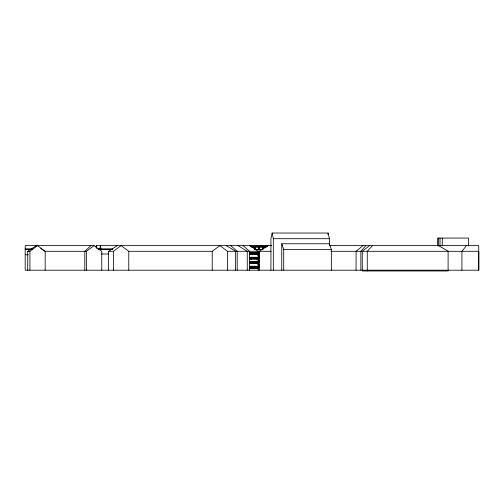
<?xml version="1.0" encoding="UTF-8"?>
<svg xmlns="http://www.w3.org/2000/svg" width="504" height="504" viewBox="0 0 504 504"><rect width="100%" height="100%" fill="white"/><g stroke="black" fill="none" stroke-linecap="round" stroke-linejoin="round"><path stroke-width="0.76" d="M249.751 254.589L249.738 252.68L249.883 254.589M249.751 259.069L249.896 257.16L249.883 259.069M250.482 254.552L250.639 252.68L250.627 254.589M249.751 263.548L249.896 261.639L249.883 263.548M250.482 259.031L250.639 257.16L250.627 259.069M249.751 268.027L249.738 266.118L249.883 268.027M251.08 253.153L251.414 252.693L251.534 254.589L251.08 254.589L251.08 253.153L251.534 253.153M250.494 263.548L250.482 261.639L250.627 263.548M251.08 257.632L251.414 257.172L251.534 259.069L251.08 259.069L251.08 257.632L251.534 257.632M250.494 268.027L250.482 266.118L250.627 268.027M251.981 254.589L252.132 252.68L252.12 254.589M251.08 262.112L251.414 261.652L251.534 263.548L251.08 263.548L251.08 262.112L251.534 262.112M251.981 259.069L252.132 257.16L252.12 259.069M251.238 268.027L251.225 266.118L251.37 268.027M252.731 254.589L252.876 252.68L252.863 254.589M251.981 263.548L252.132 261.639L252.12 263.548M252.731 259.069L252.876 257.16L252.863 259.069M251.981 268.027L252.132 266.118L252.12 268.027M253.474 254.589L253.462 252.68L253.607 254.589M252.731 263.548L252.876 261.639L252.863 263.548M253.474 259.069L253.462 257.16L253.607 259.069M254.136 254.589L254.281 252.68L254.268 254.589M252.731 268.027L252.876 266.118L252.863 268.027M253.474 263.548L253.462 261.639L253.607 263.548M254.136 259.069L254.281 257.16L254.268 259.069M254.879 254.589L254.867 252.68L255.011 254.589M253.474 268.027L253.462 266.118L253.607 268.027M254.136 263.548L254.281 261.639L254.268 263.548M254.879 259.069L255.03 257.16L255.011 259.069M255.629 254.589L255.774 252.68L255.761 254.589M254.136 268.027L254.281 266.118L254.268 268.027M254.879 263.548L255.03 261.639L255.011 263.548M255.629 259.069L255.774 257.16L255.761 259.069M256.372 254.589L256.36 252.68L256.505 254.589M254.879 268.027L254.867 266.118L255.011 268.027M255.629 263.548L255.774 261.639L255.761 263.548M256.372 259.069L256.517 257.16L256.505 259.069M257.103 254.552L257.261 252.68L257.248 254.589M255.629 268.027L255.774 266.118L255.761 268.027M256.372 263.548L256.517 261.639L256.505 263.548M257.103 259.031L257.261 257.16L257.248 259.069M257.859 254.589L257.846 252.68L257.991 254.589M256.372 268.027L256.36 266.118L256.505 268.027M257.116 263.548L257.261 261.639L257.248 263.548M257.859 259.069L258.004 257.16L257.991 259.069M257.116 268.027L257.261 266.118L257.248 268.027M257.859 263.548L258.004 261.639L257.991 263.548M257.859 268.027L257.846 266.118L257.991 268.027M96.018 247.048L96.245 245.631L271.795 245.631M99.868 249.171L100.435 245.631L100.995 249.171M329.377 245.316L329.377 238.701L328.167 233.031L272.128 233.031L270.919 238.701L270.919 270.194M327.871 234.448L328.167 233.031M466.433 245.631L461.922 251.301L461.922 270.194M365.822 245.631L360.87 251.301L360.87 270.194M372.538 245.631L367.265 251.301L367.265 270.969M90.852 245.631L84.811 251.301L84.811 270.194M362.962 245.631L356.07 251.301L356.07 270.194M369.489 245.631L362.275 251.301L362.275 270.969L448.106 270.969L448.106 251.301L438.612 245.631M27.72 270.194L27.72 251.301L29.9 251.301L37.542 245.631L45.177 251.301L45.177 270.194M40.585 248.466L44.869 251.301L86.36 251.301L94.059 245.631L101.764 251.301L101.764 270.194M108.587 270.194L108.587 251.301L113.4 251.301L121.08 245.631L128.766 251.301L128.766 270.194M27.72 251.301L36.294 245.631M108.587 251.301L117.382 245.631M259.302 270.194L259.302 251.301L268.166 245.631M272.128 233.031L273.332 238.701L329.377 238.701M281.755 270.194L281.755 243.76L329.377 243.76L331.349 249.43L331.349 270.194M94.059 245.631L25.2 245.631L25.2 270.194L478.8 270.194L478.8 251.301L330.737 251.301M329.559 245.631L478.743 245.631L478.743 270.194M250.211 246.248L267.731 246.248M251.389 246.872L266.087 246.891M251.874 247.029L254.829 247.029L254.829 249.505M265.948 247.029L262.868 247.029L262.874 249.505M25.2 249.089L32.256 249.089M97.946 249.089L112.865 249.089M25.2 249.133L32.243 249.133M98.104 249.133L112.26 249.133M281.755 243.76L283.727 249.43L331.349 249.43M128.526 251.301L212.543 251.301M212.228 270.194L212.228 251.301L219.889 245.631L227.543 251.301L259.075 251.276L259.075 254.022L257.702 254.022M259.302 251.301L271.076 251.301M249.593 253.153L250.041 253.153M250.337 253.153L250.79 253.153M251.824 253.153L252.277 253.153M252.567 253.153L253.021 253.153M253.31 253.153L253.764 253.153M253.978 253.153L254.432 253.153M254.722 253.153L255.175 253.153M255.465 253.153L255.919 253.153M256.208 253.153L256.662 253.153M256.952 253.153L257.405 253.153M257.702 253.153L258.149 253.153M249.6 253.871L250.034 253.871M250.343 253.871L250.778 253.871M251.087 253.871L251.528 253.871M251.83 253.871L252.271 253.871M252.573 253.871L253.014 253.871M253.323 253.871L253.758 253.871M253.984 253.871L254.419 253.871M254.728 253.871L255.169 253.871M255.471 253.871L255.912 253.871M256.221 253.871L256.656 253.871M256.964 253.871L257.399 253.871M257.708 253.871L258.142 253.871M101.525 253.991L108.606 253.991M249.6 254.552L250.034 254.552M250.343 254.552L250.778 254.552M251.087 254.552L251.528 254.552M251.83 254.552L252.271 254.552M252.573 254.552L253.014 254.552M253.323 254.552L253.758 254.552M253.984 254.552L254.419 254.552M254.728 254.552L255.169 254.552M255.471 254.552L255.912 254.552M256.221 254.552L256.656 254.552M256.964 254.552L257.399 254.552M257.708 254.552L258.142 254.552M25.2 254.753L28.35 254.753M257.702 255.66L259.075 255.66L259.075 258.407L257.702 258.407M249.593 257.632L250.041 257.632M250.337 257.632L250.79 257.632M251.824 257.632L252.277 257.632M252.567 257.632L253.021 257.632M253.31 257.632L253.764 257.632M253.978 257.632L254.432 257.632M254.722 257.632L255.175 257.632M255.465 257.632L255.919 257.632M256.208 257.632L256.662 257.632M256.952 257.632L257.405 257.632M257.702 257.632L258.149 257.632M249.6 258.35L250.034 258.35M250.343 258.35L250.778 258.35M251.087 258.35L251.528 258.35M251.83 258.35L252.271 258.35M252.573 258.35L253.014 258.35M253.323 258.35L253.758 258.35M253.984 258.35L254.419 258.35M254.728 258.35L255.169 258.35M255.471 258.35L255.912 258.35M256.221 258.35L256.656 258.35M256.964 258.35L257.399 258.35M257.702 260.045L259.075 260.045L259.075 262.792L257.702 262.792M249.593 262.112L250.041 262.112M250.337 262.112L250.79 262.112M251.824 262.112L252.277 262.112M252.567 262.112L253.021 262.112M253.31 262.112L253.764 262.112M253.978 262.112L254.432 262.112M254.722 262.112L255.175 262.112M255.465 262.112L255.919 262.112M256.208 262.112L256.662 262.112M256.952 262.112L257.405 262.112M257.702 262.112L258.149 262.112M249.6 262.149L250.034 262.149M250.343 262.149L250.778 262.149M251.087 262.149L251.528 262.149M251.83 262.149L252.271 262.149M252.573 262.149L253.014 262.149M253.323 262.149L253.758 262.149M253.984 262.149L254.419 262.149M254.728 262.149L255.169 262.149M255.471 262.149L255.912 262.149M256.221 262.149L256.656 262.149M256.964 262.149L257.399 262.149M257.708 262.149L258.142 262.149M249.6 262.83L250.034 262.83M250.343 262.83L250.778 262.83M251.087 262.83L251.528 262.83M251.83 262.83L252.271 262.83M252.573 262.83L253.014 262.83M253.323 262.83L253.758 262.83M253.984 262.83L254.419 262.83M254.728 262.83L255.169 262.83M255.471 262.83L255.912 262.83M256.221 262.83L256.656 262.83M256.964 262.83L257.399 262.83M257.702 264.43L259.075 264.43L259.075 267.177L257.702 267.177M249.593 266.591L250.041 266.591M250.337 266.591L250.79 266.591M251.08 266.591L251.534 266.591M251.824 266.591L252.277 266.591M252.567 266.591L253.021 266.591M253.31 266.591L253.764 266.591M253.978 266.591L254.432 266.591M254.722 266.591L255.175 266.591M255.465 266.591L255.919 266.591M256.208 266.591L256.662 266.591M256.952 266.591L257.405 266.591M257.702 266.591L258.149 266.591M249.6 267.309L250.034 267.309M250.343 267.309L250.778 267.309M251.087 267.309L251.528 267.309M251.83 267.309L252.271 267.309M252.573 267.309L253.014 267.309M253.323 267.309L253.758 267.309M253.984 267.309L254.419 267.309M254.728 267.309L255.169 267.309M255.471 267.309L255.912 267.309M256.221 267.309L256.656 267.309M256.964 267.309L257.399 267.309M257.708 267.309L258.142 267.309M249.6 267.989L250.034 267.989M250.343 267.989L250.778 267.989M251.087 267.989L251.528 267.989M251.83 267.989L252.271 267.989M252.573 267.989L253.014 267.989M253.323 267.989L253.758 267.989M253.984 267.989L254.419 267.989M254.728 267.989L255.169 267.989M255.471 267.989L255.912 267.989M256.221 267.989L256.656 267.989M256.964 267.989L257.399 267.989M257.708 267.989L258.142 267.989M237.989 245.631L247.256 251.301L247.256 270.194M226.441 245.631L235.62 251.301L235.62 270.194M261.166 245.631L262.427 246.576M230.75 245.631L237.195 251.301L237.195 270.194M243.13 245.631L249.436 251.301L249.436 270.194M250.916 246.765L249.864 245.631L258.206 251.301L258.206 270.194M96.245 245.631L96.692 248.466M468.55 245.908L468.55 238.071L437.623 238.071L437.623 245.908M442.285 238.071L442.285 245.908M440.011 238.071L440.011 245.908M438.606 238.071L438.606 245.908M283.727 249.43L283.727 270.194M273.332 238.701L273.332 270.194M262.735 246.891L262.735 249.637L254.961 249.637L254.961 246.891M259.075 246.891L259.075 249.637M258.936 251.414L258.936 253.884M258.936 255.793L258.936 258.269M258.936 260.177L258.936 262.653M258.936 264.562L258.936 267.038M257.116 253.153L257.116 254.589M257.116 257.632L257.116 259.069M257.103 262.149L257.103 263.51M257.103 266.635L257.103 267.989M256.378 253.191L256.378 254.552M256.378 257.67L256.378 259.031M256.378 262.149L256.378 263.51M256.378 266.635L256.378 267.989M255.005 253.191L255.005 254.552M255.005 257.67L255.005 259.031M255.005 262.149L255.005 263.51M255.005 266.635L255.005 267.989M251.37 254.589L251.288 252.737L251.238 254.589M251.37 259.069L251.288 257.216L251.238 259.069M251.37 263.548L251.288 261.696L251.238 263.548M250.494 253.153L250.494 254.589M250.494 257.632L250.494 259.069M250.482 262.149L250.482 263.51M250.482 266.635L250.482 267.989M249.757 253.191L249.757 254.552M249.757 257.67L249.757 259.031M249.757 262.149L249.757 263.51M249.757 266.635L249.757 267.989M227.543 251.301L227.543 270.194M113.4 251.301L113.4 270.194M86.36 251.301L86.36 270.194M29.9 251.301L29.9 270.194M258.936 247.029L255.1 247.029L255.1 249.505L258.936 249.505L258.936 247.029M262.603 247.029L259.207 247.029L259.207 249.505L262.603 249.505L262.597 247.029"/></g></svg>
